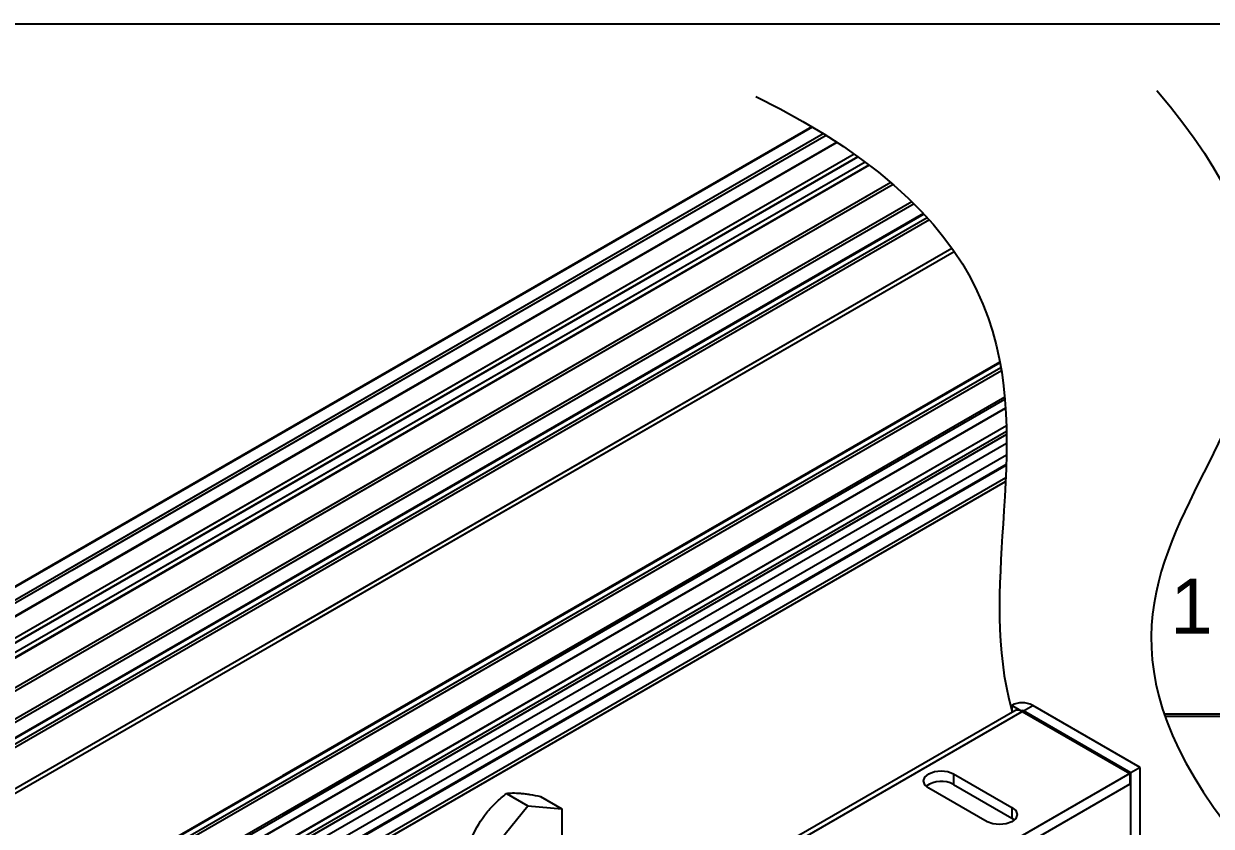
# Model space of a CAD drawing. Extents: x -3.7 to 17.5, y -9.7 to 0.
# Drawn here: x 3.96 to 9.37, y -3.66 to 0 of the extents above; entities that cross this region are included whole.
import ezdxf

# ---------------------------------------------------------------- set-up
doc = ezdxf.new("R2010")
doc.units = 0
doc.header["$LTSCALE"] = 0.5
doc.header["$MEASUREMENT"] = 0
doc.layers.get('Defpoints').update_dxf_attribs({"linetype": 'CONTINUOUS'})
for name, color, linetype in [('Brackets', 181, 'CONTINUOUS'), ('Dimension', 10, 'CONTINUOUS'), ('FAB DWG', 221, 'CONTINUOUS'), ('Hardware', 242, 'CONTINUOUS'), ('Housing', 150, 'CONTINUOUS')]:
    doc.layers.add(name, color=color, linetype=linetype)
doc.layers.add('Text-Unprinted', color=131, linetype='CONTINUOUS', plot=False)
doc.styles.get("Standard").update_dxf_attribs({"font": 'arial.ttf'})
doc.dimstyles.get("Standard").update_dxf_attribs({"dimtxt": 0.18, "dimasz": 0.18, "dimexe": 0.18, "dimexo": 0.0625, "dimgap": 0.09, "dimtad": 0, "dimtih": 1, "dimtoh": 1, "dimdec": 4, "dimzin": 0, "dimdsep": 46, "dimtxsty": 'Standard', "dimcen": 0.09, "dimadec": 0, "dimazin": 0, "dimtfac": 1, "dimtdec": 4, "dimtofl": 0, "dimtmove": 0, "dimatfit": 3, "dimfxl": 1, "dimtolj": 1, "dimtzin": 0, "dimarcsym": 0})

# ---------------------------------------------------------------- blocks, each defined once
blk = doc.blocks.new('*D0')
at = {"layer": 'Defpoints', "color": 0, "transparency": 16777216}
for p in [(10.3204, -2.155), (9.6215, -3.155), (10.1441, -3.155)]:
    blk.add_point(p, dxfattribs=at)
at = {"layer": 'FAB DWG', "color": 0, "lineweight": -2, "transparency": 16777216}
for p, q in [((10.2704, -2.155), (9.4965, -2.155)), ((9.6215, -2.405), (9.6215, -2.4674)), ((9.6215, -2.905), (9.6215, -2.8427)), ((10.0941, -3.155), (9.4965, -3.155))]:
    blk.add_line(p, q, dxfattribs=at)
at = {"layer": 'FAB DWG', "color": 0, "transparency": 16777216}
for points in [[(9.5798, -2.405), (9.6632, -2.405), (9.6215, -2.155)], [(9.5798, -2.905), (9.6632, -2.905), (9.6215, -3.155)]]:
    blk.add_solid(points, dxfattribs=at)
at = {"layer": 'FAB DWG', "color": 0, "transparency": 16777216, "insert": (9.6215, -2.655), "char_height": 0.25, "attachment_point": 5}
blk.add_mtext('\\A1;1.000', dxfattribs=at)

msp = doc.modelspace()

# ---------------------------------------------------------------- linework, layer by layer
at = {"layer": 'Brackets', "linetype": 'Continuous', "lineweight": 25, "transparency": 16777216}
for p, q in [((8.4767, -3.1297), (6.1097, -4.4961)), ((6.1097, -4.5191), (8.5106, -3.1331)), ((8.5049, -3.1298), (8.4626, -3.1054)), ((8.4626, -3.1054), (8.4626, -3.1378)), ((8.5049, -3.1298), (8.5049, -3.1302)), ((8.5106, -3.1331), (8.9999, -3.4156)), ((8.5162, -3.1298), (8.5585, -3.1054)), ((9.0055, -3.4123), (8.5162, -3.1298)), ((8.5162, -3.1364), (8.5162, -3.1298)), ((9.0478, -3.3879), (8.5585, -3.1054)), ((9.0478, -3.3879), (9.0055, -3.4123)), ((9.0478, -4.8168), (9.0478, -3.3879)), ((8.9999, -3.4156), (7.6134, -4.216)), ((8.1984, -3.4168), (8.4636, -3.5699)), ((8.1984, -3.4168), (8.1984, -3.4657)), ((8.9999, -3.4156), (8.9999, -3.4644)), ((9.0055, -4.8413), (9.0055, -3.4123)), ((8.9999, -3.4644), (7.6134, -4.2648)), ((8.3505, -3.6352), (8.0853, -3.4821)), ((8.1984, -3.4657), (8.4636, -3.6187)), ((8.4636, -3.5699), (8.4636, -3.6187)), ((8.4636, -3.6187), (8.4749, -3.627))]:
    msp.add_line(p, q, dxfattribs=at)
at = {"layer": 'Brackets', "linetype": 'Continuous', "lineweight": 25, "transparency": 16777216, "flags": 128}
for points in [[(8.0853, -3.4821), (8.068, -3.4672), (8.0619, -3.4495), (8.068, -3.4318), (8.0853, -3.4168), (8.1113, -3.4068), (8.1419, -3.4033), (8.1725, -3.4068), (8.1984, -3.4168)], [(8.4636, -3.5699), (8.4809, -3.5849), (8.487, -3.6026), (8.4809, -3.6202), (8.4636, -3.6352), (8.4377, -3.6452), (8.407, -3.6488), (8.3764, -3.6452), (8.3505, -3.6352)]]:
    msp.add_lwpolyline(points, dxfattribs=at)
at = {"layer": 'Brackets', "linetype": 'Continuous', "lineweight": 25, "transparency": 16777216}
for centre, radius, start, end in [((8.5106, -3.1979), 0.1042, 62.6097, 117.3903), ((8.4903, -3.1572), 0.0307, 61.6543, 116.4073), ((8.5106, -3.1407), 0.0123, 62.6097, 117.3903), ((8.4813, -3.1836), 0.0583, 59.9081, 66.1469), ((8.1426, -3.5663), 0.1151, 60.9691, 126.6071)]:
    msp.add_arc(centre, radius, start, end, dxfattribs=at)
at = {"layer": 'Dimension', "transparency": 16777216}
msp.add_open_spline([(9.1239, -0.3048), (9.8106, -1.1036), (9.3375, -2.0448), (8.8643, -2.9859), (9.5511, -3.7847)], degree=3, dxfattribs=at)
msp.add_open_spline([(7.2984, -0.3316), (8.5104, -0.9309), (8.4485, -1.8902), (8.3866, -2.8495), (8.4626, -3.1285)], degree=3, knots=[0, 0, 0, 0, 1, 1.421956, 1.421956, 1.421956, 1.421956], dxfattribs=at)
at = {"layer": 'Hardware', "linetype": 'Continuous', "lineweight": 25, "transparency": 16777216}
for p, q in [((6.163, -3.5069), (6.2597, -3.5627)), ((6.105, -3.7551), (6.2597, -3.5627)), ((6.2597, -3.5627), (6.4143, -3.5765)), ((6.3177, -3.5207), (6.4143, -3.5765)), ((6.4143, -3.5765), (6.4143, -3.7147))]:
    msp.add_line(p, q, dxfattribs=at)
for points in [[(6.0718, -3.5951), (6.0784, -3.5869), (6.0853, -3.5789), (6.0996, -3.5634), (6.107, -3.5559), (6.13, -3.534), (6.1462, -3.5201), (6.163, -3.5069)], [(6.2265, -3.5058), (6.2331, -3.5064), (6.24, -3.5072), (6.2543, -3.5091), (6.2617, -3.5102), (6.2846, -3.514), (6.3008, -3.5172), (6.3177, -3.5207)]]:
    msp.add_open_spline(points, degree=3, knots=[0, 0, 0, 0, 0.25, 0.25, 0.5, 0.5, 1, 1, 1, 1], dxfattribs=at)
for points in [[(6.163, -3.5069), (6.1799, -3.5043), (6.2002, -3.5035), (6.2265, -3.5058)], [(6.0083, -3.6993), (6.0252, -3.6629), (6.0455, -3.6279), (6.0718, -3.5951)]]:
    msp.add_open_spline(points, degree=3, dxfattribs=at)
at = {"layer": 'Housing', "linetype": 'Continuous', "lineweight": 25, "transparency": 16777216}
for p, q in [((7.5529, -0.4692), (0.7342, -4.4055)), ((7.5558, -0.4709), (0.7371, -4.4072)), ((7.5529, -0.4692), (4.0515, -2.4905)), ((7.5558, -0.4709), (4.0574, -2.4905)), ((0.7854, -4.4365), (7.6041, -0.5002)), ((7.6177, -0.5086), (0.799, -4.445)), ((0.8467, -4.4754), (7.6654, -0.5391)), ((4.1564, -2.4905), (7.6041, -0.5002)), ((7.6177, -0.5086), (4.1847, -2.4905)), ((4.2851, -2.4905), (7.6654, -0.5391)), ((7.6688, -0.5413), (0.8501, -4.4777)), ((0.9263, -4.5294), (7.745, -0.5931)), ((7.6688, -0.5413), (4.2924, -2.4905)), ((4.4582, -2.4905), (7.745, -0.5931)), ((7.7627, -0.6057), (0.944, -4.542)), ((0.944, -4.542), (7.7627, -0.6057)), ((7.7958, -0.6299), (0.9771, -4.5662)), ((0.9938, -4.5787), (7.8125, -0.6424)), ((7.8149, -0.6442), (0.9963, -4.5806)), ((7.7627, -0.6057), (4.4977, -2.4905)), ((4.4977, -2.4905), (7.7627, -0.6057)), ((7.7958, -0.6299), (4.5728, -2.4905)), ((4.6111, -2.4905), (7.8125, -0.6424)), ((7.8149, -0.6442), (4.6168, -2.4905)), ((1.0935, -4.6587), (7.9122, -0.7224)), ((7.9235, -0.7322), (1.1049, -4.6685)), ((4.8495, -2.4905), (7.9122, -0.7224)), ((7.9235, -0.7322), (4.8777, -2.4905)), ((1.1891, -4.7459), (8.0077, -0.8096)), ((5.0961, -2.4905), (8.0077, -0.8096)), ((8.0182, -0.8199), (1.1996, -4.7562)), ((8.0618, -0.8648), (1.2432, -4.8011)), ((8.0182, -0.8199), (5.1243, -2.4905)), ((8.0618, -0.8648), (5.1425, -2.5501)), ((8.0638, -0.867), (1.2452, -4.8033)), ((1.2599, -4.8193), (8.0785, -0.8831)), ((8.0882, -0.8938), (1.2696, -4.8301)), ((8.0638, -0.867), (5.1425, -2.5535)), ((5.1425, -2.578), (8.0785, -0.8831)), ((8.0882, -0.8938), (5.1425, -2.5943)), ((1.3721, -4.9587), (8.1906, -1.0225)), ((5.1425, -2.7821), (8.1906, -1.0225)), ((1.3822, -4.9732), (8.2007, -1.0369)), ((5.1425, -2.8024), (8.2007, -1.0369)), ((8.4092, -1.5411), (1.5908, -5.4773)), ((8.4098, -1.5441), (1.5914, -5.4803)), ((1.5953, -5.5025), (8.4138, -1.5663)), ((8.4092, -1.5411), (5.1425, -3.4269)), ((8.4098, -1.5441), (5.1425, -3.4303)), ((5.1425, -3.4548), (8.4138, -1.5663)), ((8.4162, -1.5812), (1.5978, -5.5174)), ((8.4162, -1.5812), (5.1425, -3.4712)), ((1.6127, -5.6365), (8.4311, -1.7004)), ((8.4321, -1.7117), (1.6137, -5.6479)), ((5.1425, -3.5988), (8.4311, -1.7004)), ((8.4321, -1.7117), (5.1425, -3.6108)), ((1.6165, -5.6863), (8.4349, -1.7501)), ((1.6166, -5.6877), (8.435, -1.7516)), ((5.1425, -3.6508), (8.4349, -1.7501)), ((5.1425, -3.6523), (8.435, -1.7516)), ((8.4386, -1.8311), (1.6202, -5.7672)), ((8.4386, -1.8326), (1.6203, -5.7688)), ((8.4386, -1.8311), (5.1425, -3.7339)), ((8.4386, -1.8326), (5.1425, -3.7354)), ((1.6208, -5.7917), (8.4391, -1.8555)), ((8.4394, -1.872), (1.621, -5.8082)), ((1.6212, -5.847), (8.4396, -1.9108)), ((8.439, -1.965), (1.6206, -5.9011)), ((1.6194, -5.9471), (8.4378, -2.0109)), ((8.4379, -2.0075), (1.6196, -5.9436)), ((1.6165, -6.0223), (8.4348, -2.0861)), ((8.4355, -2.0694), (1.6172, -6.0055)), ((16.7044, -3.145), (9.1572, -3.145)), ((9.1607, -3.155), (16.7079, -3.155))]:
    msp.add_line(p, q, dxfattribs=at)
at = {"layer": 'Text-Unprinted', "transparency": 16777216}
msp.add_lwpolyline([(0, 0), (17.5416, 0), (17.5416, -9.748), (0, -9.748)], close=True, dxfattribs=at)

# ---------------------------------------------------------------- dimensions: what is measured, and where the dimension line sits
at = {"layer": 'FAB DWG', "transparency": 16777216}
dim = msp.add_linear_dim(base=(9.6215, -3.155), p1=(10.3204, -2.155), p2=(10.1441, -3.155), angle=90, dimstyle='Standard', override={"dimtxt": 0.25, "dimasz": 0.25, "dimexe": 0.125, "dimexo": 0.05, "dimgap": 0.06, "dimdec": 3, "dimadec": 3, "dimtdec": 3}, dxfattribs=at)
dim.commit()
dim.dimension.update_dxf_attribs({"geometry": '*D0', "text_midpoint": (9.6215, -2.655)})

doc.saveas('drawing.dxf')
